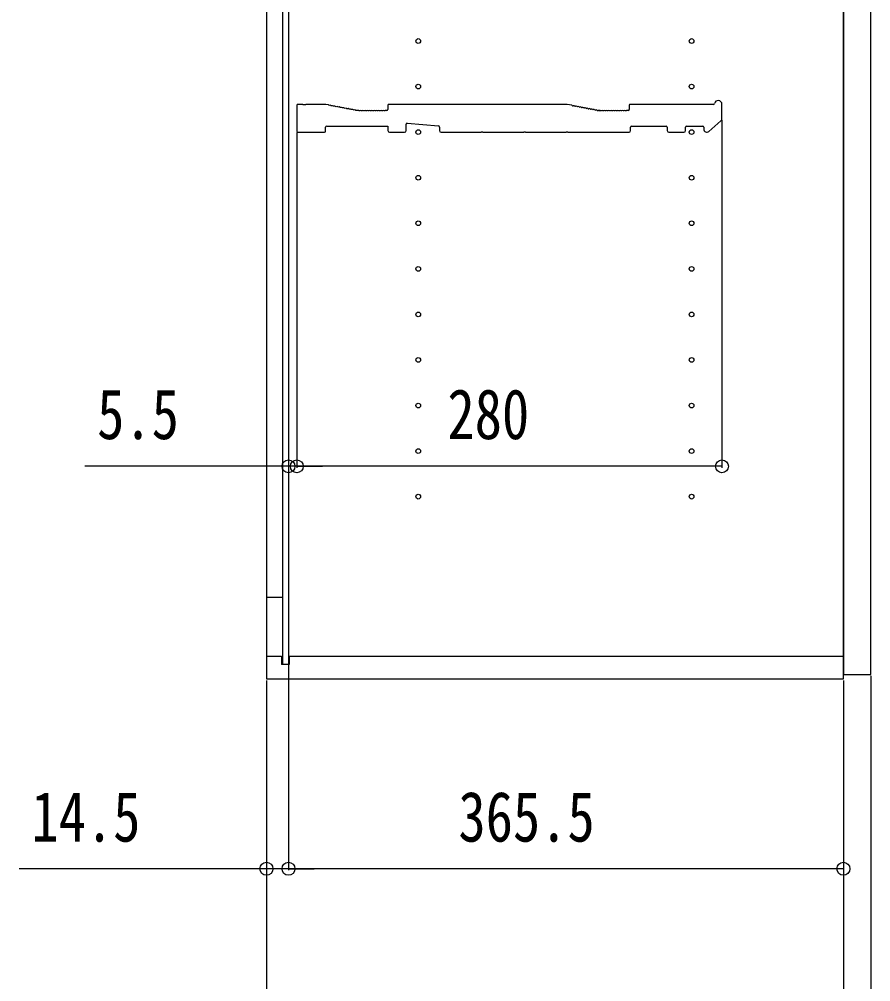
# Model space of a CAD drawing. Units: millimetres, scale not verified. Extents: x -4205 to 4205, y -2970 to 2970.
# Drawn here: x -3768 to -3207, y -986 to -353 of the extents above; entities that cross this region are included whole.
import ezdxf
from ezdxf.enums import TextEntityAlignment as Align

# ---------------------------------------------------------------- set-up
doc = ezdxf.new("R2010")
doc.units = ezdxf.units.MM
doc.header["$LTSCALE"] = 20
for name, color, linetype in [('0-2_YKK_11', 7, 'Continuous'), ('0-3_YKK_12', 2, 'Continuous'), ('0-5_YKK_D', 6, 'Continuous')]:
    doc.layers.add(name, color=color, linetype=linetype)
doc.styles.add('ＭＳ ゴシック', font='')
doc.styles.get('ＭＳ ゴシック').set_extended_font_data('MS Gothic')

msp = doc.modelspace()

# ---------------------------------------------------------------- linework, layer by layer
at = {"layer": '0-2_YKK_11'}
for p, q in [((-3584.98, -409.4), (-3584.98, -426.3)), ((-3581.48, -408.7), (-3584.28, -408.7)), ((-3580.73, -408.97), (-3580.92, -408.9)), ((-3579.23, -408.97), (-3580.73, -408.97)), ((-3579.04, -408.9), (-3579.23, -408.97)), ((-3577.54, -408.9), (-3577.92, -408.9)), ((-3576.04, -408.9), (-3576.42, -408.9)), ((-3574.54, -408.9), (-3574.92, -408.9)), ((-3573.04, -408.9), (-3573.42, -408.9)), ((-3571.54, -408.9), (-3571.92, -408.9)), ((-3570.04, -408.9), (-3570.42, -408.9)), ((-3568.54, -408.9), (-3568.92, -408.9)), ((-3567.04, -408.9), (-3567.42, -408.9)), ((-3566.05, -408.7), (-3566.48, -408.7)), ((-3564.34, -409.01), (-3565.92, -408.71)), ((-3563.46, -409.39), (-3563.83, -409.31)), ((-3561.98, -409.67), (-3562.36, -409.59)), ((-3560.51, -409.95), (-3560.88, -409.88)), ((-3559.04, -410.23), (-3559.41, -410.16)), ((-3557.56, -410.51), (-3557.94, -410.44)), ((-3556.09, -410.79), (-3556.46, -410.72)), ((-3554.61, -411.07), (-3554.99, -411)), ((-3553.14, -411.35), (-3553.52, -411.28)), ((-3551.67, -411.63), (-3552.04, -411.56)), ((-3550.19, -411.91), (-3550.57, -411.84)), ((-3524.98, -409.4), (-3524.98, -412)), ((-3523.48, -408.7), (-3524.28, -408.7)), ((-3522.54, -408.9), (-3522.92, -408.9)), ((-3521.04, -408.9), (-3521.42, -408.9)), ((-3519.54, -408.9), (-3519.92, -408.9)), ((-3518.04, -408.9), (-3518.42, -408.9)), ((-3516.54, -408.9), (-3516.92, -408.9)), ((-3515.04, -408.9), (-3515.42, -408.9)), ((-3513.54, -408.9), (-3513.92, -408.9)), ((-3512.04, -408.9), (-3512.42, -408.9)), ((-3510.54, -408.9), (-3510.92, -408.9)), ((-3509.04, -408.9), (-3509.42, -408.9)), ((-3507.54, -408.9), (-3507.92, -408.9)), ((-3506.04, -408.9), (-3506.42, -408.9)), ((-3504.54, -408.9), (-3504.92, -408.9)), ((-3503.04, -408.9), (-3503.42, -408.9)), ((-3501.54, -408.9), (-3501.92, -408.9)), ((-3500.04, -408.9), (-3500.42, -408.9)), ((-3498.54, -408.9), (-3498.92, -408.9)), ((-3497.04, -408.9), (-3497.42, -408.9)), ((-3495.54, -408.9), (-3495.92, -408.9)), ((-3494.04, -408.9), (-3494.42, -408.9)), ((-3492.54, -408.9), (-3492.92, -408.9)), ((-3491.04, -408.9), (-3491.42, -408.9)), ((-3489.54, -408.9), (-3489.92, -408.9)), ((-3488.04, -408.9), (-3488.42, -408.9)), ((-3486.54, -408.9), (-3486.92, -408.9)), ((-3485.04, -408.9), (-3485.42, -408.9)), ((-3483.54, -408.9), (-3483.92, -408.9)), ((-3482.04, -408.9), (-3482.42, -408.9)), ((-3480.54, -408.9), (-3480.92, -408.9)), ((-3479.04, -408.9), (-3479.42, -408.9)), ((-3477.54, -408.9), (-3477.92, -408.9)), ((-3476.04, -408.9), (-3476.42, -408.9)), ((-3474.54, -408.9), (-3474.92, -408.9)), ((-3473.04, -408.9), (-3473.42, -408.9)), ((-3471.54, -408.9), (-3471.92, -408.9)), ((-3470.04, -408.9), (-3470.42, -408.9)), ((-3468.54, -408.9), (-3468.92, -408.9)), ((-3467.04, -408.9), (-3467.42, -408.9)), ((-3465.54, -408.9), (-3465.92, -408.9)), ((-3464.04, -408.9), (-3464.42, -408.9)), ((-3462.54, -408.9), (-3462.92, -408.9)), ((-3461.04, -408.9), (-3461.42, -408.9)), ((-3459.54, -408.9), (-3459.92, -408.9)), ((-3458.04, -408.9), (-3458.42, -408.9)), ((-3456.54, -408.9), (-3456.92, -408.9)), ((-3455.04, -408.9), (-3455.42, -408.9)), ((-3453.54, -408.9), (-3453.92, -408.9)), ((-3452.04, -408.9), (-3452.42, -408.9)), ((-3450.54, -408.9), (-3450.92, -408.9)), ((-3449.04, -408.9), (-3449.42, -408.9)), ((-3447.54, -408.9), (-3447.92, -408.9)), ((-3446.04, -408.9), (-3446.42, -408.9)), ((-3444.54, -408.9), (-3444.92, -408.9)), ((-3443.04, -408.9), (-3443.42, -408.9)), ((-3441.54, -408.9), (-3441.92, -408.9)), ((-3440.04, -408.9), (-3440.42, -408.9)), ((-3438.54, -408.9), (-3438.92, -408.9)), ((-3437.04, -408.9), (-3437.42, -408.9)), ((-3435.54, -408.9), (-3435.92, -408.9)), ((-3434.04, -408.9), (-3434.42, -408.9)), ((-3432.54, -408.9), (-3432.92, -408.9)), ((-3431.04, -408.9), (-3431.42, -408.9)), ((-3429.54, -408.9), (-3429.92, -408.9)), ((-3428.04, -408.9), (-3428.42, -408.9)), ((-3426.54, -408.9), (-3426.92, -408.9)), ((-3425.04, -408.9), (-3425.42, -408.9)), ((-3423.54, -408.9), (-3423.92, -408.9)), ((-3422.04, -408.9), (-3422.42, -408.9)), ((-3420.54, -408.9), (-3420.92, -408.9)), ((-3419.04, -408.9), (-3419.42, -408.9)), ((-3417.54, -408.9), (-3417.92, -408.9)), ((-3416.04, -408.9), (-3416.42, -408.9)), ((-3414.54, -408.9), (-3414.92, -408.9)), ((-3413.04, -408.9), (-3413.42, -408.9)), ((-3411.54, -408.9), (-3411.92, -408.9)), ((-3410.04, -408.9), (-3410.42, -408.9)), ((-3408.54, -408.9), (-3408.92, -408.9)), ((-3403.36, -409.59), (-3402.98, -409.67)), ((-3401.88, -409.88), (-3401.51, -409.95)), ((-3400.41, -410.16), (-3400.04, -410.23)), ((-3398.94, -410.44), (-3398.56, -410.51)), ((-3397.46, -410.72), (-3397.09, -410.79)), ((-3395.99, -411), (-3395.61, -411.07)), ((-3394.52, -411.28), (-3394.14, -411.35)), ((-3393.04, -411.56), (-3392.67, -411.63)), ((-3391.57, -411.84), (-3391.19, -411.91)), ((-3365.98, -409.4), (-3365.98, -412)), ((-3364.48, -408.7), (-3365.28, -408.7)), ((-3363.54, -408.9), (-3363.92, -408.9)), ((-3362.04, -408.9), (-3362.42, -408.9)), ((-3360.54, -408.9), (-3360.92, -408.9)), ((-3359.04, -408.9), (-3359.42, -408.9)), ((-3357.54, -408.9), (-3357.92, -408.9)), ((-3356.04, -408.9), (-3356.42, -408.9)), ((-3354.54, -408.9), (-3354.92, -408.9)), ((-3353.04, -408.9), (-3353.42, -408.9)), ((-3351.54, -408.9), (-3351.92, -408.9)), ((-3350.04, -408.9), (-3350.42, -408.9)), ((-3348.54, -408.9), (-3348.92, -408.9)), ((-3347.04, -408.9), (-3347.42, -408.9)), ((-3345.54, -408.9), (-3345.92, -408.9)), ((-3344.04, -408.9), (-3344.42, -408.9)), ((-3342.54, -408.9), (-3342.92, -408.9)), ((-3341.04, -408.9), (-3341.42, -408.9)), ((-3339.54, -408.9), (-3339.92, -408.9)), ((-3338.04, -408.9), (-3338.42, -408.9)), ((-3336.54, -408.9), (-3336.92, -408.9)), ((-3335.04, -408.9), (-3335.42, -408.9)), ((-3333.54, -408.9), (-3333.92, -408.9)), ((-3332.04, -408.9), (-3332.42, -408.9)), ((-3330.54, -408.9), (-3330.92, -408.9)), ((-3329.04, -408.9), (-3329.42, -408.9)), ((-3327.54, -408.9), (-3327.92, -408.9)), ((-3326.04, -408.9), (-3326.42, -408.9)), ((-3324.54, -408.9), (-3324.92, -408.9)), ((-3323.04, -408.9), (-3323.42, -408.9)), ((-3321.54, -408.9), (-3321.92, -408.9)), ((-3320.04, -408.9), (-3320.42, -408.9)), ((-3318.54, -408.9), (-3318.92, -408.9)), ((-3317.04, -408.9), (-3317.42, -408.9)), ((-3315.54, -408.9), (-3315.92, -408.9)), ((-3314.04, -408.9), (-3314.42, -408.9)), ((-3312.54, -408.9), (-3312.92, -408.9)), ((-3310.6, -408.7), (-3311.98, -408.7)), ((-3304.98, -418.09), (-3304.98, -408.7)), ((-3548.72, -412.19), (-3549.1, -412.12)), ((-3547.25, -412.47), (-3547.62, -412.4)), ((-3545.77, -412.75), (-3546.15, -412.68)), ((-3545.05, -412.69), (-3545.19, -412.66)), ((-3544.48, -412.7), (-3544.91, -412.7)), ((-3543.54, -412.9), (-3543.92, -412.9)), ((-3542.04, -412.9), (-3542.42, -412.9)), ((-3540.54, -412.9), (-3540.92, -412.9)), ((-3539.04, -412.9), (-3539.42, -412.9)), ((-3537.54, -412.9), (-3537.92, -412.9)), ((-3536.04, -412.9), (-3536.42, -412.9)), ((-3534.54, -412.9), (-3534.92, -412.9)), ((-3533.04, -412.9), (-3533.42, -412.9)), ((-3531.54, -412.9), (-3531.92, -412.9)), ((-3530.04, -412.9), (-3530.42, -412.9)), ((-3528.54, -412.9), (-3528.92, -412.9)), ((-3527.04, -412.9), (-3527.42, -412.9)), ((-3525.68, -412.7), (-3526.48, -412.7)), ((-3390.1, -412.12), (-3389.72, -412.19)), ((-3388.62, -412.4), (-3388.25, -412.47)), ((-3387.15, -412.68), (-3386.77, -412.75)), ((-3384.54, -412.9), (-3384.92, -412.9)), ((-3383.04, -412.9), (-3383.42, -412.9)), ((-3381.54, -412.9), (-3381.92, -412.9)), ((-3380.04, -412.9), (-3380.42, -412.9)), ((-3378.54, -412.9), (-3378.92, -412.9)), ((-3377.04, -412.9), (-3377.42, -412.9)), ((-3375.54, -412.9), (-3375.92, -412.9)), ((-3374.04, -412.9), (-3374.42, -412.9)), ((-3372.54, -412.9), (-3372.92, -412.9)), ((-3371.04, -412.9), (-3371.42, -412.9)), ((-3369.54, -412.9), (-3369.92, -412.9)), ((-3368.04, -412.9), (-3368.42, -412.9)), ((-3366.68, -412.7), (-3367.48, -412.7)), ((-3565.98, -426.3), (-3565.98, -423.7)), ((-3512.98, -426), (-3512.98, -421.77)), ((-3512.22, -421.07), (-3491.62, -422.94)), ((-3490.98, -423.64), (-3490.98, -426)), ((-3365.18, -426), (-3365.18, -423.7)), ((-3364.48, -423), (-3341.68, -423)), ((-3340.98, -423.7), (-3340.98, -426)), ((-3328.98, -426), (-3328.98, -423.7)), ((-3328.28, -423), (-3317.68, -423)), ((-3316.98, -423.7), (-3316.98, -425)), ((-3313.67, -426.51), (-3305.67, -419.6)), ((-3584.28, -427), (-3566.68, -427)), ((-3523.98, -427), (-3513.98, -427)), ((-3339.98, -427), (-3329.98, -427))]:
    msp.add_line(p, q, dxfattribs=at)
for points in [[(-3403.87, -409.29), (-3406.98, -408.7), (-3407.98, -408.7)], [(-3386.05, -412.69), (-3386.19, -412.66), (-3386.05, -412.69)], [(-3385.91, -412.7), (-3385.48, -412.7), (-3385.91, -412.7)], [(-3565.28, -423), (-3524.98, -423), (-3524.98, -426)], [(-3489.98, -427), (-3463.55, -427), (-3463.31, -426.87), (-3462.65, -426.87), (-3462.41, -427), (-3435.55, -427), (-3435.31, -426.87), (-3434.65, -426.87), (-3434.41, -427), (-3407.55, -427), (-3407.31, -426.87), (-3406.65, -426.87), (-3406.41, -427), (-3366.18, -427)]]:
    msp.add_lwpolyline(points, dxfattribs=at)
for centre, radius, start, end in [((-3584.28, -409.4), 0.7, 90, 180), ((-3581.48, -409.58), 0.88, 50.46055, 90), ((-3578.48, -409.58), 0.88, 50.536, 129.53945), ((-3576.98, -409.58), 0.88, 50.536, 129.464), ((-3575.48, -409.58), 0.88, 50.536, 129.464), ((-3573.98, -409.58), 0.88, 50.536, 129.464), ((-3572.48, -409.58), 0.88, 50.536, 129.464), ((-3570.98, -409.58), 0.88, 50.536, 129.464), ((-3569.48, -409.58), 0.88, 50.536, 129.464), ((-3567.98, -409.58), 0.88, 50.536, 129.464), ((-3566.48, -409.58), 0.88, 90, 129.464), ((-3566.05, -409.4), 0.7, 79.2157, 90), ((-3564.51, -409.88), 0.88, 39.75171, 79.2157), ((-3563.03, -410.16), 0.88, 39.75171, 118.6797), ((-3561.56, -410.44), 0.88, 39.75171, 118.6797), ((-3560.09, -410.72), 0.88, 39.75171, 118.6797), ((-3558.61, -411), 0.88, 39.75171, 118.6797), ((-3557.14, -411.28), 0.88, 39.75171, 118.6797), ((-3555.67, -411.56), 0.88, 39.75171, 118.6797), ((-3554.19, -411.84), 0.88, 39.75171, 118.6797), ((-3552.72, -412.12), 0.88, 39.75171, 118.6797), ((-3551.25, -412.4), 0.88, 39.75171, 118.6797), ((-3549.77, -412.68), 0.88, 39.75171, 118.6797), ((-3524.28, -409.4), 0.7, 90, 180), ((-3523.48, -409.58), 0.88, 50.536, 90), ((-3521.98, -409.58), 0.88, 50.536, 129.464), ((-3520.48, -409.58), 0.88, 50.536, 129.464), ((-3518.98, -409.58), 0.88, 50.536, 129.464), ((-3517.48, -409.58), 0.88, 50.536, 129.464), ((-3515.98, -409.58), 0.88, 50.536, 129.464), ((-3514.48, -409.58), 0.88, 50.536, 129.464), ((-3512.98, -409.58), 0.88, 50.536, 129.464), ((-3511.48, -409.58), 0.88, 50.536, 129.464), ((-3509.98, -409.58), 0.88, 50.536, 129.464), ((-3508.48, -409.58), 0.88, 50.536, 129.464), ((-3506.98, -409.58), 0.88, 50.536, 129.464), ((-3505.48, -409.58), 0.88, 50.536, 129.464), ((-3503.98, -409.58), 0.88, 50.536, 129.464), ((-3502.48, -409.58), 0.88, 50.536, 129.464), ((-3500.98, -409.58), 0.88, 50.536, 129.464), ((-3499.48, -409.58), 0.88, 50.536, 129.464), ((-3497.98, -409.58), 0.88, 50.536, 129.464), ((-3496.48, -409.58), 0.88, 50.536, 129.464), ((-3494.98, -409.58), 0.88, 50.536, 129.464), ((-3493.48, -409.58), 0.88, 50.536, 129.464), ((-3491.98, -409.58), 0.88, 50.536, 129.464), ((-3490.48, -409.58), 0.88, 50.536, 129.464), ((-3488.98, -409.58), 0.88, 50.536, 129.464), ((-3487.48, -409.58), 0.88, 50.536, 129.464), ((-3485.98, -409.58), 0.88, 50.536, 129.464), ((-3484.48, -409.58), 0.88, 50.536, 129.464), ((-3482.98, -409.58), 0.88, 50.536, 129.464), ((-3481.48, -409.58), 0.88, 50.536, 129.464), ((-3479.98, -409.58), 0.88, 50.536, 129.464), ((-3478.48, -409.58), 0.88, 50.536, 129.464), ((-3476.98, -409.58), 0.88, 50.536, 129.464), ((-3475.48, -409.58), 0.88, 50.536, 129.464), ((-3473.98, -409.58), 0.88, 50.536, 129.464), ((-3472.48, -409.58), 0.88, 50.536, 129.464), ((-3470.98, -409.58), 0.88, 50.536, 129.464), ((-3469.48, -409.58), 0.88, 50.536, 129.464), ((-3467.98, -409.58), 0.88, 50.536, 129.464), ((-3466.48, -409.58), 0.88, 50.536, 129.464), ((-3464.98, -409.58), 0.88, 50.536, 129.464), ((-3463.48, -409.58), 0.88, 50.536, 129.464), ((-3461.98, -409.58), 0.88, 50.536, 129.464), ((-3460.48, -409.58), 0.88, 50.536, 129.464), ((-3458.98, -409.58), 0.88, 50.536, 129.464), ((-3457.48, -409.58), 0.88, 50.536, 129.464), ((-3455.98, -409.58), 0.88, 50.536, 129.464), ((-3454.48, -409.58), 0.88, 50.536, 129.464), ((-3452.98, -409.58), 0.88, 50.536, 129.464), ((-3451.48, -409.58), 0.88, 50.536, 129.464), ((-3449.98, -409.58), 0.88, 50.536, 129.464), ((-3448.48, -409.58), 0.88, 50.536, 129.464), ((-3446.98, -409.58), 0.88, 50.536, 129.464), ((-3445.48, -409.58), 0.88, 50.536, 129.464), ((-3443.98, -409.58), 0.88, 50.536, 129.464), ((-3442.48, -409.58), 0.88, 50.536, 129.464), ((-3440.98, -409.58), 0.88, 50.536, 129.464), ((-3439.48, -409.58), 0.88, 50.536, 129.464), ((-3437.98, -409.58), 0.88, 50.536, 129.464), ((-3436.48, -409.58), 0.88, 50.536, 129.464), ((-3434.98, -409.58), 0.88, 50.536, 129.464), ((-3433.48, -409.58), 0.88, 50.536, 129.464), ((-3431.98, -409.58), 0.88, 50.536, 129.464), ((-3430.48, -409.58), 0.88, 50.536, 129.464), ((-3428.98, -409.58), 0.88, 50.536, 129.464), ((-3427.48, -409.58), 0.88, 50.536, 129.464), ((-3425.98, -409.58), 0.88, 50.536, 129.464), ((-3424.48, -409.58), 0.88, 50.536, 129.464), ((-3422.98, -409.58), 0.88, 50.536, 129.464), ((-3421.48, -409.58), 0.88, 50.536, 129.464), ((-3419.98, -409.58), 0.88, 50.536, 129.464), ((-3418.48, -409.58), 0.88, 50.536, 129.464), ((-3416.98, -409.58), 0.88, 50.536, 129.464), ((-3415.48, -409.58), 0.88, 50.536, 129.464), ((-3413.98, -409.58), 0.88, 50.536, 129.464), ((-3412.48, -409.58), 0.88, 50.536, 129.464), ((-3410.98, -409.58), 0.88, 50.536, 129.464), ((-3409.48, -409.58), 0.88, 50.536, 129.464), ((-3407.98, -409.58), 0.88, 90, 129.464), ((-3404.03, -410.16), 0.88, 39.75171, 79.2157), ((-3402.56, -410.44), 0.88, 39.75171, 118.6797), ((-3401.09, -410.72), 0.88, 39.75171, 118.6797), ((-3399.61, -411), 0.88, 39.75171, 118.6797), ((-3398.14, -411.28), 0.88, 39.75171, 118.6797), ((-3396.67, -411.56), 0.88, 39.75171, 118.6797), ((-3395.19, -411.84), 0.88, 39.75171, 118.6797), ((-3393.72, -412.12), 0.88, 39.75171, 118.6797), ((-3392.25, -412.4), 0.88, 39.75171, 118.6797), ((-3390.77, -412.68), 0.88, 39.75171, 118.6797), ((-3365.28, -409.4), 0.7, 90, 180), ((-3364.48, -409.58), 0.88, 50.536, 90), ((-3362.98, -409.58), 0.88, 50.536, 129.464), ((-3361.48, -409.58), 0.88, 50.536, 129.464), ((-3359.98, -409.58), 0.88, 50.536, 129.464), ((-3358.48, -409.58), 0.88, 50.536, 129.464), ((-3356.98, -409.58), 0.88, 50.536, 129.464), ((-3355.48, -409.58), 0.88, 50.536, 129.464), ((-3353.98, -409.58), 0.88, 50.536, 129.464), ((-3352.48, -409.58), 0.88, 50.536, 129.464), ((-3350.98, -409.58), 0.88, 50.536, 129.464), ((-3349.48, -409.58), 0.88, 50.536, 129.464), ((-3347.98, -409.58), 0.88, 50.536, 129.464), ((-3346.48, -409.58), 0.88, 50.536, 129.464), ((-3344.98, -409.58), 0.88, 50.536, 129.464), ((-3343.48, -409.58), 0.88, 50.536, 129.464), ((-3341.98, -409.58), 0.88, 50.536, 129.464), ((-3340.48, -409.58), 0.88, 50.536, 129.464), ((-3338.98, -409.58), 0.88, 50.536, 129.464), ((-3337.48, -409.58), 0.88, 50.536, 129.464), ((-3335.98, -409.58), 0.88, 50.536, 129.464), ((-3334.48, -409.58), 0.88, 50.536, 129.464), ((-3332.98, -409.58), 0.88, 50.536, 129.464), ((-3331.48, -409.58), 0.88, 50.536, 129.464), ((-3329.98, -409.58), 0.88, 50.536, 129.464), ((-3328.48, -409.58), 0.88, 50.536, 129.464), ((-3326.98, -409.58), 0.88, 50.536, 129.464), ((-3325.48, -409.58), 0.88, 50.536, 129.464), ((-3323.98, -409.58), 0.88, 50.536, 129.464), ((-3322.48, -409.58), 0.88, 50.536, 129.464), ((-3320.98, -409.58), 0.88, 50.536, 129.464), ((-3319.48, -409.58), 0.88, 50.536, 129.464), ((-3317.98, -409.58), 0.88, 50.536, 129.464), ((-3316.48, -409.58), 0.88, 50.536, 129.464), ((-3314.98, -409.58), 0.88, 50.536, 129.464), ((-3313.48, -409.58), 0.88, 50.536, 129.464), ((-3311.98, -409.58), 0.88, 90, 129.464), ((-3310.6, -408), 0.7, 270, 347.36437), ((-3307.48, -408.7), 2.5, 0, 167.36437), ((-3548.3, -412.96), 0.88, 39.75171, 118.6797), ((-3546.82, -413.24), 0.88, 39.75171, 118.6797), ((-3545.35, -413.53), 0.88, 79.2157, 118.6797), ((-3544.91, -412), 0.7, 259.2157, 270), ((-3544.48, -413.58), 0.88, 50.536, 90), ((-3542.98, -413.58), 0.88, 50.536, 129.464), ((-3541.48, -413.58), 0.88, 50.536, 129.464), ((-3539.98, -413.58), 0.88, 50.536, 129.464), ((-3538.48, -413.58), 0.88, 50.536, 129.464), ((-3536.98, -413.58), 0.88, 50.536, 129.464), ((-3535.48, -413.58), 0.88, 50.536, 129.464), ((-3533.98, -413.58), 0.88, 50.536, 129.464), ((-3532.48, -413.58), 0.88, 50.536, 129.464), ((-3530.98, -413.58), 0.88, 50.536, 129.464), ((-3529.48, -413.58), 0.88, 50.536, 129.464), ((-3527.98, -413.58), 0.88, 50.536, 129.464), ((-3526.48, -413.58), 0.88, 90, 129.464), ((-3525.68, -412), 0.7, 270, 0), ((-3389.3, -412.96), 0.88, 39.75171, 118.6797), ((-3387.82, -413.24), 0.88, 39.75171, 118.6797), ((-3386.35, -413.53), 0.88, 79.2157, 118.6797), ((-3385.91, -412), 0.7, 259.2157, 270), ((-3385.91, -412), 0.7, 259.2157, 270), ((-3385.48, -413.58), 0.88, 50.536, 90), ((-3383.98, -413.58), 0.88, 50.536, 129.464), ((-3382.48, -413.58), 0.88, 50.536, 129.464), ((-3380.98, -413.58), 0.88, 50.536, 129.464), ((-3379.48, -413.58), 0.88, 50.536, 129.464), ((-3377.98, -413.58), 0.88, 50.536, 129.464), ((-3376.48, -413.58), 0.88, 50.536, 129.464), ((-3374.98, -413.58), 0.88, 50.536, 129.464), ((-3373.48, -413.58), 0.88, 50.536, 129.464), ((-3371.98, -413.58), 0.88, 50.536, 129.464), ((-3370.48, -413.58), 0.88, 50.536, 129.464), ((-3368.98, -413.58), 0.88, 50.536, 129.464), ((-3367.48, -413.58), 0.88, 90, 129.464), ((-3366.68, -412), 0.7, 270, 0), ((-3306.98, -418.09), 2, 310.83872, 0), ((-3565.28, -423.7), 0.7, 90, 180), ((-3512.28, -421.77), 0.7, 84.80557, 180), ((-3491.68, -423.64), 0.7, 0, 84.80557), ((-3364.48, -423.7), 0.7, 90, 180), ((-3341.68, -423.7), 0.7, 0, 90), ((-3328.28, -423.7), 0.7, 90, 180), ((-3317.68, -423.7), 0.7, 0, 90), ((-3584.28, -426.3), 0.7, 180, 270), ((-3566.68, -426.3), 0.7, 270, 0), ((-3523.98, -426), 1, 180, 270), ((-3513.98, -426), 1, 270, 0), ((-3489.98, -426), 1, 180, 270), ((-3366.18, -426), 1, 270, 0), ((-3339.98, -426), 1, 180, 270), ((-3329.98, -426), 1, 270, 0), ((-3314.98, -425), 2, 180, 310.83872)]:
    msp.add_arc(centre, radius, start, end, dxfattribs=at)
at = {"layer": '0-3_YKK_12'}
for p, q in [((-3594.48, 1393.5), (-3594.48, -777.5)), ((-3590.48, 1393.5), (-3590.48, -777.5)), ((-3594.48, -733.5), (-3604.98, -733.5)), ((-3604.98, -772), (-3594.98, -772)), ((-3594.98, -772), (-3594.98, -777.5)), ((-3589.98, -772), (-3589.98, -777.5)), ((-3589.98, -772), (-3224.98, -772)), ((-3589.98, -777.5), (-3594.98, -777.5))]:
    msp.add_line(p, q, dxfattribs=at)
for points in [[(-3604.98, -787), (-3224.98, -787), (-3224.98, 1403), (-3604.98, 1403)], [(-3224.98, -784), (-3206.98, -784), (-3206.98, 1400), (-3224.98, 1400)]]:
    msp.add_lwpolyline(points, close=True, dxfattribs=at)
for centre in [(-3504.98, -367), (-3324.98, -367), (-3504.98, -397), (-3324.98, -397), (-3504.98, -427), (-3324.98, -427), (-3504.98, -457), (-3324.98, -457), (-3504.98, -487), (-3324.98, -487), (-3504.98, -517), (-3324.98, -517), (-3504.98, -547), (-3324.98, -547), (-3504.98, -577), (-3324.98, -577), (-3504.98, -607), (-3324.98, -607), (-3504.98, -637), (-3324.98, -637), (-3504.98, -667), (-3324.98, -667)]:
    msp.add_circle(centre, 1.55, dxfattribs=at)
at = {"layer": '0-5_YKK_D'}
for p, q in [((-3304.98, -419.09), (-3304.98, -648)), ((-3584.98, -427.3), (-3584.98, -648)), ((-3584.98, -427.3), (-3584.98, -648)), ((-3590.48, -647), (-3724.48, -647)), ((-3584.98, -647), (-3590.48, -647)), ((-3304.98, -647), (-3584.98, -647)), ((-3584.98, -647), (-3567.98, -647)), ((-3590.48, -776.75), (-3590.48, -913)), ((-3590.48, -776.75), (-3590.48, -913)), ((-3206.98, -785), (-3206.98, -1038)), ((-3206.98, -785), (-3206.98, -1163)), ((-3604.98, -788), (-3604.98, -913)), ((-3604.98, -788), (-3604.98, -1038)), ((-3604.98, -788), (-3604.98, -1163)), ((-3224.98, -788), (-3224.98, -913)), ((-3224.98, -788), (-3224.98, -1038)), ((-3224.98, -788), (-3224.98, -1038)), ((-3604.98, -912), (-3767.78, -912)), ((-3590.48, -912), (-3604.98, -912)), ((-3224.98, -912), (-3590.48, -912)), ((-3590.48, -912), (-3573.48, -912))]:
    msp.add_line(p, q, dxfattribs=at)
for centre in [(-3590.48, -647), (-3584.98, -647), (-3584.98, -647), (-3304.98, -647), (-3604.98, -912), (-3590.48, -912), (-3590.48, -912), (-3224.98, -912)]:
    msp.add_circle(centre, 4.25, dxfattribs=at)

# ---------------------------------------------------------------- texts
at = {"layer": '0-5_YKK_D', "style": 'ＭＳ ゴシック', "width": 0.8}
for s, p in [('5.5', (-3716.48, -639)), ('280', (-3485.78, -639)), ('365.5', (-3478.53, -904)), ('14.5', (-3759.78, -904))]:
    msp.add_text(s, height=32.99, dxfattribs=at).set_placement(p, align=Align.BOTTOM_LEFT)

doc.saveas('drawing.dxf')
